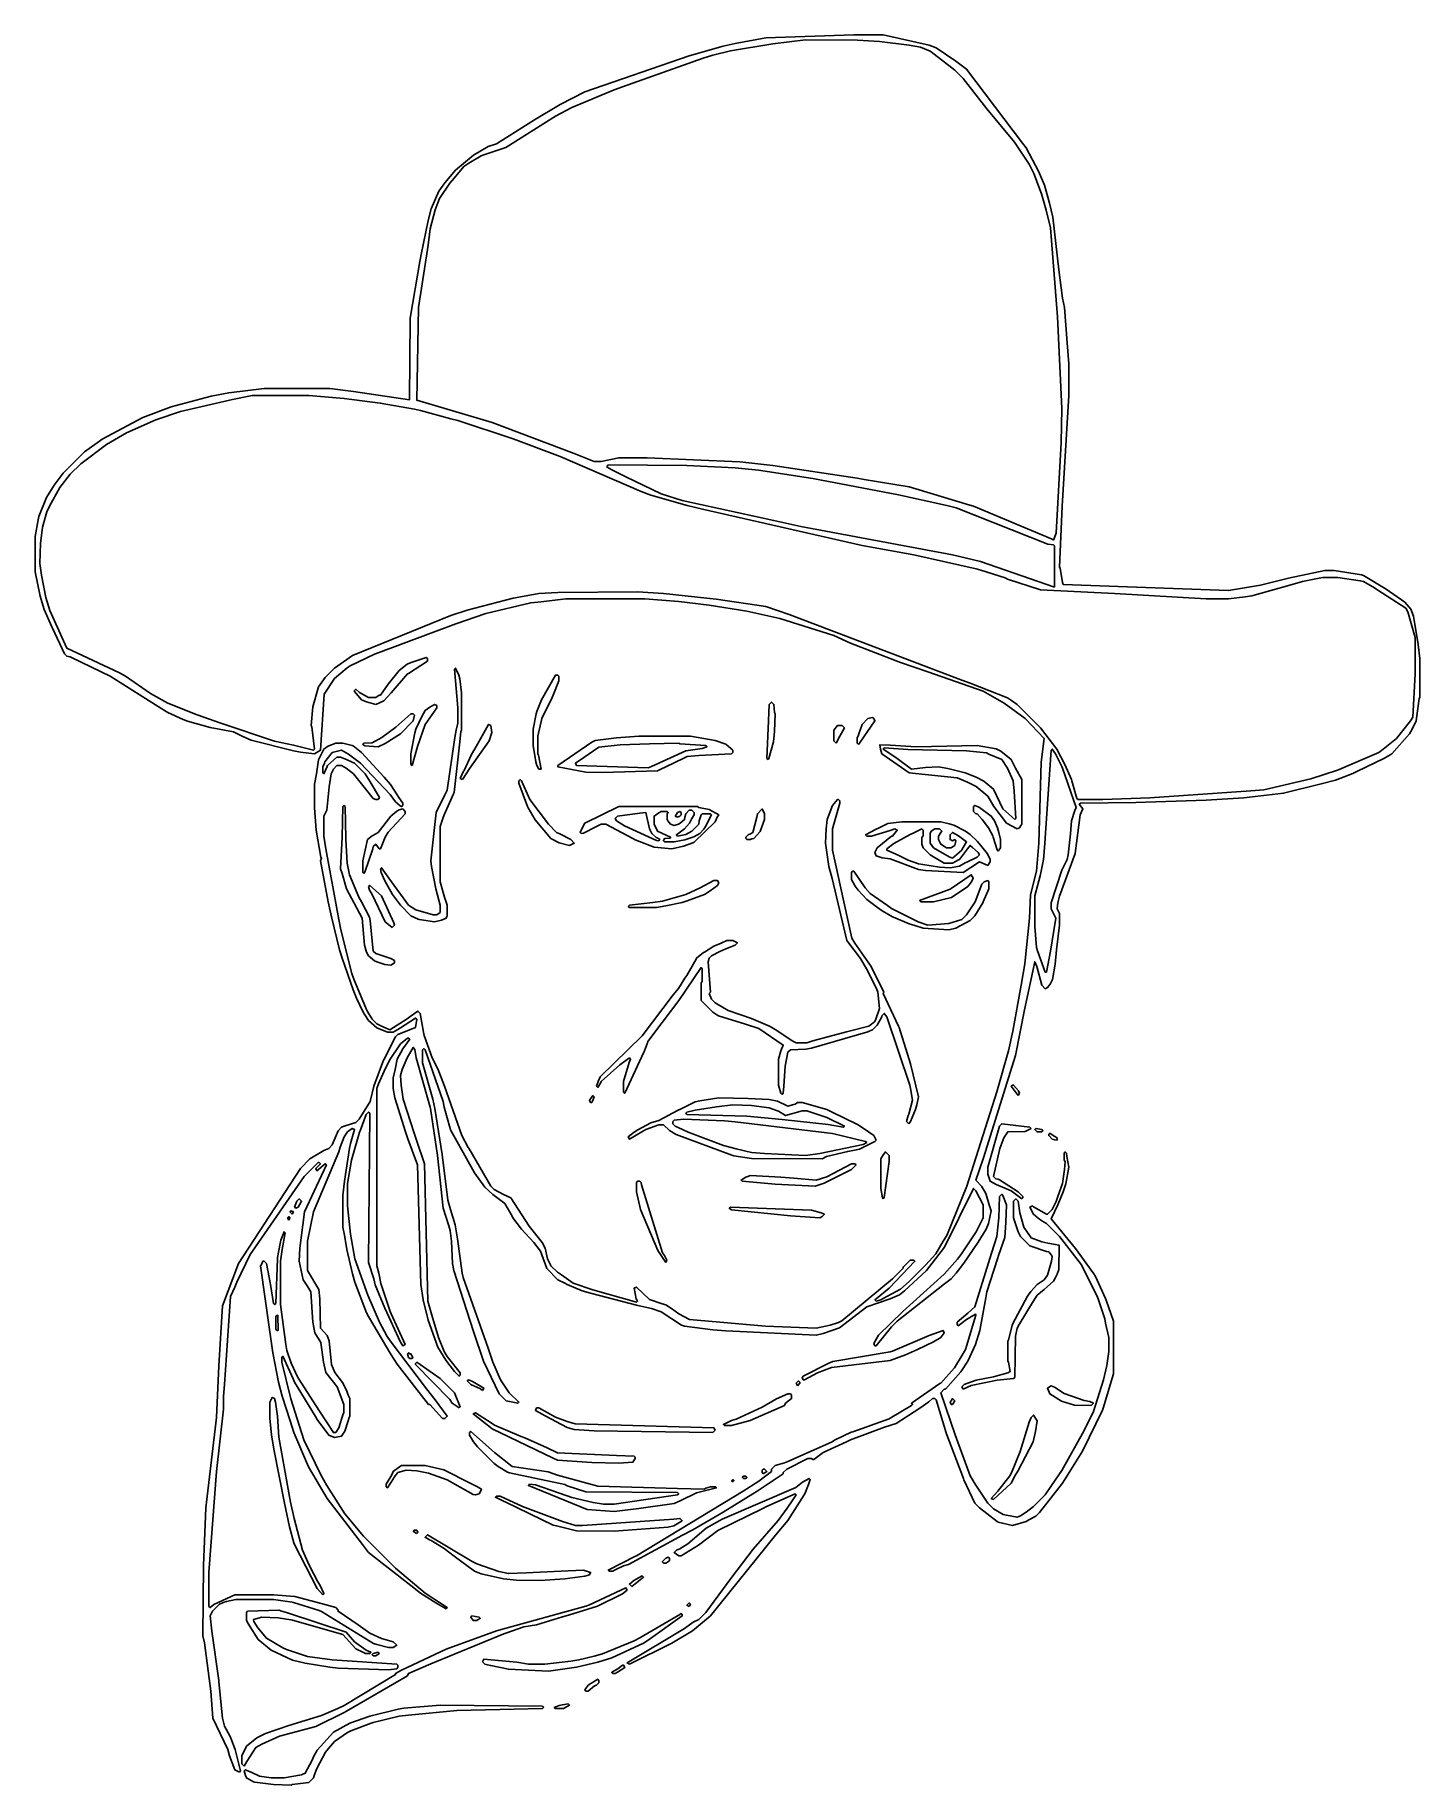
# Model space of a CAD drawing. Extents: x 51 to 1230, y 164 to 1654.
import ezdxf

# ---------------------------------------------------------------- set-up
doc = ezdxf.new("R2010")
doc.units = 0
doc.layers.get('0').update_dxf_attribs({"linetype": 'CONTINUOUS'})

msp = doc.modelspace()

# ---------------------------------------------------------------- linework, layer by layer
at = {"color": 7, "linetype": 'CONTINUOUS'}
for points in [[(225, 175), (226, 176), (221.352941, 194.088235), (217.8, 203.9), (216.769231, 205.846154), (212.3, 214.1), (210.615385, 220.923077), (207.535398, 251.969027), (207.458824, 253.035294), (201.430769, 295.053846), (200, 308), (200.8, 309.1), (202, 312), (208, 318), (212.1, 319.7), (213.9, 320.3), (222, 322), (254, 322), (269.911765, 319.647059), (271.088235, 319.352941), (292.9, 312.7), (294.9, 311.8), (339.088235, 284.352941), (341.911765, 283.647059), (352, 281), (356, 281), (359, 283), (356, 286), (345.9, 288.8), (336.153846, 293.230769), (326.153846, 300.230769), (309, 312), (309, 313), (307, 315), (300.9, 316.8), (300.1, 317.2), (272.088235, 324.352941), (254, 326), (221, 326), (203.18, 317.76), (200, 315), (199, 316), (199, 345), (205.569231, 431.053846), (211.439024, 483.95122), (211.54918, 495.040984), (212.45082, 504.959016), (217.466926, 579.970817), (221.2, 587.9), (222.8, 592.1), (234.24, 615.82), (238.769231, 622.153846), (280, 682), (292, 694), (293, 694), (294, 693), (290, 689), (291, 687), (298, 693), (299, 692), (297.2, 687.9), (296.8, 687.1), (280.405405, 651.932432), (276.554455, 621.044554), (276, 610), (279.3, 594.1), (283.230769, 588.153846), (285.8, 583.9), (287.569231, 557.946154), (289.2, 549.1), (294.294118, 540.823529), (296.594595, 523.932432), (298.517241, 515.206897), (308.2, 503.1), (314, 488), (314, 481), (313.352941, 479.911765), (309.769231, 468.153846), (307, 464), (305, 464), (293.230769, 482.153846), (274.8, 510.9), (269.2, 523.1), (265.405405, 534.067568), (264.594595, 538.932432), (260, 573), (260, 610), (261.445545, 619.955446), (264, 634), (263, 635), (260.352941, 627.911765), (259.647059, 625.088235), (257.560976, 613.04878), (257.466926, 611.970817), (256, 574), (255, 573), (254, 574), (251.384615, 590.076923), (248, 608), (246, 610), (245, 610), (243.7, 607.1), (243, 606), (250.569231, 551.946154), (253.42, 532.06), (258.384615, 507.076923), (261.352941, 495.088235), (268.2, 474.1), (271.352941, 464.088235), (283.8, 434.9), (299.8, 407.9), (329.756098, 368.804878), (335, 362), (370.82, 333.76), (379.195122, 327.243902), (392.1, 319.2), (401, 314), (402, 315), (383.18, 327.24), (357.783186, 348.752212), (330.752941, 375.788235), (314.769231, 394.846154), (299.3, 419.1), (294.230769, 428.153846), (279.8, 457.9), (268.647059, 492.911765), (261, 524), (261, 528), (262, 529), (270.7, 509.9), (271.8, 506.9), (289.769231, 477.846154), (291.24, 475.18), (301, 462), (306, 460), (312, 461), (314.769231, 465.153846), (317.647059, 474.088235), (318.352941, 476.911765), (319, 478), (319, 493), (317.7, 495.9), (316.3, 500.1), (312.76, 506.82), (306.243902, 515.195122), (303.45082, 522.040984), (301.352941, 542.088235), (299.752941, 546.788235), (294, 553), (293.439024, 578.04878), (292.560976, 585.95122), (283, 602), (283, 627), (288.2, 651.9), (309.647059, 703.088235), (310.7, 707.1), (314.24, 715.82), (317, 720), (321, 723), (323, 722), (319.647059, 710.088235), (318.647059, 706.088235), (314.560976, 678.04878), (313, 666), (313, 639), (314.42, 632.06), (316.405405, 620.067568), (321.3, 599.1), (323.352941, 592.088235), (333.2, 566.1), (334.8, 562.9), (354.230769, 530.153846), (359.24, 522.18), (386, 488), (387, 488), (398, 476), (400, 476), (402, 478), (391.756098, 491.804878), (384.243902, 501.195122), (353.24, 542.18), (350.769231, 545.846154), (344.3, 558.1), (334.2, 581.1), (323.352941, 612.088235), (319.594595, 632.932432), (317, 657), (317, 676), (320.352941, 695.911765), (327.3, 719.9), (327.7, 721.1), (333, 735), (335, 737), (336, 736), (335, 609), (339.3, 595.1), (340.7, 589.9), (348.8, 569.9), (362.2, 541.1), (364, 538), (366, 539), (354.2, 565.1), (353.2, 567.1), (345.384615, 591.076923), (343.615385, 599.923077), (342, 606), (342, 757), (343.352941, 760.911765), (348.2, 771.9), (352.8, 781.1), (362, 795), (368, 800), (369, 800), (370, 799), (364.24, 790.82), (359.352941, 781.911765), (357.594595, 773.067568), (356, 766), (356, 757), (357.430769, 749.053846), (366.3, 720.1), (368.3, 714.1), (376.519941, 691.981536), (379.481529, 590.017197), (381.384615, 577.076923), (385.647059, 559.911765), (393.8, 536.9), (400.769231, 525.846154), (408, 516), (412, 512), (413, 513), (413, 515), (401.769231, 528.846154), (399.2, 533.1), (394.352941, 545.088235), (388.7, 563.9), (385.482797, 576.016093), (382.517203, 692.983907), (375.8, 712.9), (373.7, 718.9), (364.384615, 748.076923), (362.569231, 759.946154), (362, 768), (363.647059, 773.088235), (367.8, 783.1), (373, 792), (374.2, 790.1), (375.42, 783.06), (387.352941, 741.088235), (387.615385, 739.923077), (393.58, 699.94), (398.430769, 655.053846), (403.352941, 640.088235), (404.352941, 636.088235), (405.526185, 626.976309), (406.473815, 608.023691), (407.405405, 602.067568), (424.3, 550.1), (432.8, 524.9), (446, 497), (452, 491), (462, 489), (463, 490), (454.76, 497.82), (452.24, 501.18), (447.2, 509.1), (440.7, 523.9), (436.7, 535.9), (415.384615, 596.076923), (414.615385, 599.923077), (410.54918, 628.959016), (408.7, 640.9), (404.7, 653.9), (402.430769, 662.053846), (397.58, 700.94), (391.352941, 740.088235), (389.615385, 747.923077), (381, 779), (381, 790), (382, 791), (383, 790), (398.594595, 745.932432), (399.405405, 741.067568), (404.3, 723.1), (404.8, 721.9), (425.230769, 685.153846), (434, 673), (440.846154, 666.769231), (451, 659), (456.8, 648.9), (457.8, 646.9), (465.249057, 637.228302), (475.750943, 625.771698), (481.307692, 618.538462), (486.8, 603.9), (496, 594), (502.1, 591.2), (504.1, 590.2), (516.9, 584.7), (523.9, 582.7), (564.076923, 572.384615), (575.911765, 569.647059), (583.9, 566.8), (601.206897, 555.517241), (603.911765, 554.647059), (627.955446, 551.554455), (638.959016, 550.54918), (716, 547), (721.932432, 548.405405), (735.846154, 553.230769), (759, 571), (779.1, 577.8), (786.804878, 581.243902), (791.195122, 584.756098), (810, 602), (825.2, 621.9), (850, 672), (852, 670), (858, 658), (858, 647), (852.8, 636.1), (852.2, 634.9), (839.756098, 616.195122), (836.243902, 611.804878), (825, 599), (789.768493, 567.249315), (769, 547), (765, 540), (766, 538), (767, 538), (780, 554), (785, 559), (825.18, 590.76), (831, 595), (835.24, 599.82), (841.756098, 608.195122), (853.8, 626.1), (860.769231, 637.153846), (862.647059, 642.088235), (863.647059, 646.088235), (865, 653), (863.384615, 658.076923), (860.8, 666.9), (860.2, 668.1), (856.754098, 673.795082), (852, 679), (854.7, 687.1), (858.3, 697.9), (885.647059, 785.088235), (893.405405, 823.932432), (902, 865), (903.8, 860.9), (908, 845), (911, 842), (913, 843), (915.230769, 845.846154), (917.3, 849.9), (919.439024, 862.95122), (920.455172, 874.962069), (923, 896), (923, 906), (921.7, 908.9), (921, 910), (921.615385, 915.076923), (923.2, 920.9), (936.594595, 957.067568), (940.8, 990.1), (943, 995), (940, 999), (941, 1000), (988.016093, 1000.517203), (1047.984407, 1002.483368), (1080.044554, 1004.554455), (1113.94, 1008.42), (1145.9, 1016.3), (1158.088235, 1019.647059), (1172.9, 1025.2), (1176.1, 1026.8), (1199.846154, 1038.230769), (1206, 1042), (1221.2, 1058.9), (1223.2, 1062.9), (1226.615385, 1070.076923), (1229.42, 1088.94), (1230, 1090), (1230, 1123), (1228.544828, 1134.962069), (1224.352941, 1159.088235), (1222.2, 1165.1), (1217, 1171), (1201.153846, 1182.230769), (1181.9, 1193.7), (1180.1, 1194.3), (1157, 1198), (1149, 1198), (1118.088235, 1191.647059), (1094.088235, 1185.647059), (1067, 1181), (926.25, 1186.25), (925.8, 1187.9), (923.594595, 1199.932432), (923, 1201), (925.468966, 1252.972414), (931, 1347), (931, 1374), (929.529231, 1391.973846), (927.352941, 1422.088235), (925.615385, 1429.923077), (922.455172, 1454.037931), (917.569231, 1498.946154), (914.7, 1510.9), (910.352941, 1526.088235), (906.2, 1536.1), (905.2, 1538.1), (894.76, 1557.82), (891.76, 1561.82), (844, 1625), (834.804878, 1631.756098), (818.1, 1643.2), (812.088235, 1645.352941), (773, 1654), (748, 1654), (673.017808, 1651.519178), (647.088235, 1646.647059), (636.911765, 1644.352941), (607.9, 1636.3), (519.1, 1605.7), (498.153846, 1594.769231), (476.1, 1581.8), (443.911765, 1561.352941), (436.9, 1559.2), (424.204918, 1551.754098), (409, 1539), (399.76, 1528.18), (394.8, 1521.1), (388.352941, 1505.911765), (385.7, 1496.1), (379.615385, 1467.076923), (378.594595, 1461.067568), (370.492757, 1412.992961), (369.75, 1343.25), (322.04878, 1350.439024), (302, 1353), (246, 1353), (215.923077, 1349.384615), (200.923077, 1346.384615), (166.9, 1337.3), (142.9, 1328.2), (108.153846, 1309.769231), (105.846154, 1308.230769), (93, 1299), (75, 1281), (67.243902, 1270.804878), (60.8, 1260.1), (54.352941, 1243.911765), (53.647059, 1241.088235), (51, 1227), (51, 1197), (55.352941, 1176.088235), (58.7, 1164.9), (65.2, 1150.1), (65.8, 1148.9), (76, 1127), (78, 1125), (80.911765, 1124.647059), (90.9, 1119.8), (115.1, 1108.2), (159.1, 1080.2), (164.153846, 1077.230769), (177.1, 1071.2), (180.9, 1069.7), (200.076923, 1064.384615), (219.923077, 1060.615385), (227.9, 1056.8), (234.9, 1053.7), (271.067568, 1044.405405), (277.053846, 1043.430769), (289, 1042), (294, 1045), (297.2, 1092.9), (306, 1106), (316.846154, 1115.230769), (319.153846, 1116.769231), (340.1, 1126.8), (340.9, 1127.2), (409.1, 1152.7), (434.911765, 1161.352941), (473.044554, 1170.554455), (481.955446, 1171.445545), (503, 1174), (570, 1174), (598.946154, 1171.569231), (624.946154, 1168.569231), (657.076923, 1163.384615), (685.1, 1157.3), (730.9, 1142.8), (745.1, 1136.2), (787.9, 1119.7), (810.9, 1111.7), (858.1, 1095.2), (876.1, 1085.2), (894, 1072), (910, 1055), (907.480059, 1034.981536), (905.511616, 966.0111), (903.554455, 942.044554), (898.475113, 921.977376), (897.524887, 902.022624), (893.594595, 863.067568), (890.594595, 845.067568), (883.352941, 805.911765), (879.647059, 789.088235), (869.647059, 754.088235), (844.3, 673.9), (827.2, 631.9), (824.2, 626.9), (817.751381, 616.223757), (809.248619, 606.776243), (795.216814, 592.752212), (787.783186, 586.247788), (772.9, 578.2), (770.9, 577.2), (767, 576), (766, 577), (767, 578), (778, 587), (800, 610), (799, 611), (796, 611), (790, 605), (790, 604), (781, 595), (737.795082, 559.245902), (735.1, 557.8), (727.932432, 555.405405), (716, 553), (672.962069, 554.544828), (608.067568, 560.405405), (599.1, 565.2), (592.804878, 569.756098), (587.9, 572.7), (584.9, 573.7), (574.228302, 577.249057), (563, 588), (561, 587), (562.8, 577.9), (563.2, 577.1), (564, 576), (563, 575), (525.9, 585.7), (509.1, 591.3), (499.18, 598.24), (495.82, 600.76), (490, 606), (489.769231, 606.846154), (487.384615, 612.076923), (485.3, 621.1), (482.756098, 625.804878), (471.76, 639.82), (456, 664), (449.9, 666.7), (442, 671), (439, 674), (420.2, 706.1), (419.769231, 706.846154), (414.3, 717.1), (399.7, 758.9), (393.8, 773.9), (389.2, 783.1), (382.352941, 802.088235), (381.647059, 804.911765), (379, 821), (377, 823), (371.18, 818.76), (367.82, 816.24), (353, 807), (344.9, 810.8), (342, 812), (338, 816), (334.2, 822.1), (332.8, 824.9), (322.3, 850.1), (320.7, 854.9), (311.384615, 892.076923), (309.615385, 900.923077), (298.569231, 960.946154), (297, 972), (297, 989), (299.352941, 993.911765), (301.455172, 1013.962069), (303.2, 1024.9), (305, 1029), (308, 1032), (312, 1032), (315.846154, 1029.769231), (322, 1025), (332.243902, 1012.195122), (339, 1004), (341, 1003), (343, 1003), (344.2, 1004.9), (336.230769, 1018.153846), (332, 1025), (323, 1034), (320.9, 1034.8), (316.1, 1037.2), (311, 1039), (308, 1039), (300, 1032), (299.8, 1031.1), (297, 1025), (296, 1026), (296, 1031), (297.3, 1033.9), (297.8, 1035.1), (304, 1043), (312, 1045), (317.82, 1041.76), (328, 1034), (353.245902, 1007.204918), (358, 1001), (361.9, 997.8), (363, 997), (364, 998), (364, 1000), (360.769231, 1004.846154), (359.230769, 1007.153846), (353.752941, 1015.788235), (348.247059, 1022.211765), (329, 1043), (321.788235, 1048.752941), (321.1, 1049.2), (313, 1051), (307, 1051), (301.1, 1048.7), (299.9, 1048.2), (297, 1046), (292.384615, 1036.923077), (290.569231, 1025.053846), (289, 1016), (289, 996), (290.472376, 977.024862), (294.384615, 954.076923), (295, 953), (294, 951), (300.615385, 915.923077), (303.384615, 903.076923), (310.3, 875.1), (312.352941, 868.088235), (321.8, 840.9), (324.8, 833.9), (330.230769, 822.153846), (331.769231, 819.846154), (335, 815), (341.9, 808.8), (351, 805), (356, 805), (359.846154, 807.230769), (362.153846, 808.769231), (375, 817), (376, 816), (375, 809), (372.1, 807.7), (360, 803), (358, 801), (348.2, 781.9), (347.8, 781.1), (339.352941, 758.911765), (336.2, 745.9), (327, 731), (324, 728), (314.9, 725.2), (312, 724), (309, 721), (304, 709), (301, 706), (296.9, 704.2), (285, 697), (277, 689), (224.3, 607.9), (210.7, 572.1), (207.526185, 521.023691), (205.519178, 477.017808), (196.560976, 400.04878), (194.517203, 351.016093), (194, 291), (195.405405, 285.067568), (200.538071, 243.967005), (202.445545, 221.044554), (215.2, 194.1), (216.7, 188.9), (221, 177), (225, 175)], [(918, 1224), (920.384615, 1229.923077), (924.473815, 1306.976309), (925, 1336), (921.554455, 1413.955446), (915.569231, 1489.946154), (911.7, 1504.9), (907.7, 1518.9), (901.2, 1536.1), (897.2, 1544.1), (884.752212, 1562.783186), (861.243902, 1591.195122), (841, 1617), (834, 1624), (813.9, 1639.8), (813.1, 1640.2), (804.923077, 1643.615385), (795.067568, 1645.405405), (769.976309, 1648.526185), (751.023691, 1649.473815), (707, 1650), (679.06, 1646.58), (643.076923, 1640.615385), (628.1, 1636.7), (619.9, 1634.3), (551.1, 1609.8), (543.9, 1607.3), (507.9, 1592.2), (494.153846, 1584.769231), (451.911765, 1558.352941), (432.1, 1551.8), (430.9, 1551.2), (420.18, 1544.76), (416, 1542), (407.756098, 1532.195122), (404.243902, 1527.804878), (395.3, 1514.9), (391.7, 1505.1), (387.42, 1488.94), (385.569231, 1475.053846), (377.487515, 1421.988109), (376, 1343), (440.1, 1324.2), (509.9, 1297.7), (527, 1291), (533, 1291), (548, 1294), (572, 1294), (650.955446, 1290.554455), (678.955446, 1287.554455), (750.94, 1276.58), (756.932432, 1275.594595), (795.1, 1269.3), (800.911765, 1267.647059), (846.9, 1253.7), (849.9, 1252.7), (916.9, 1224.7), (918, 1224)], [(960, 1003), (999.98782, 1004.487196), (1085.970817, 1010.466926), (1096.959016, 1011.45082), (1137.1, 1020.7), (1159.9, 1028.2), (1161.1, 1028.7), (1194.846154, 1043.230769), (1197.153846, 1044.769231), (1210, 1055), (1221.8, 1070.1), (1223.769231, 1073.153846), (1226, 1110), (1226, 1141), (1219.769231, 1162.846154), (1218, 1166), (1194.153846, 1181.230769), (1191.153846, 1183.230769), (1181.911765, 1188.647059), (1179.088235, 1189.352941), (1160, 1192), (1147, 1192), (1130.1, 1188.7), (1119.1, 1185.7), (1086.94, 1176.42), (1081.06, 1175.58), (1067, 1174), (1048, 1174), (969.980069, 1178.521664), (907.030973, 1181.464602), (878.9, 1190.8), (876.9, 1191.7), (856.088235, 1198.352941), (852.088235, 1199.352941), (799.076923, 1211.384615), (755.067568, 1219.405405), (619.076923, 1250.384615), (606.088235, 1253.352941), (575.1, 1262.3), (567.1, 1265.3), (498.1, 1295.2), (458.1, 1310.3), (410.911765, 1325.647059), (405.1, 1327.3), (379.076923, 1334.384615), (374.076923, 1335.384615), (344.946154, 1340.569231), (314.04878, 1344.439024), (284, 1347), (236, 1347), (219.076923, 1343.615385), (174.9, 1333.3), (153.9, 1326.3), (128.9, 1315.2), (111.846154, 1305.230769), (90, 1289), (81, 1280), (72.230769, 1268.846154), (63.3, 1252.9), (61.2, 1247.9), (57.352941, 1234.911765), (55.54918, 1221.040984), (55, 1204), (56.445545, 1194.044554), (60.3, 1175.1), (63.7, 1163.9), (75.2, 1138.1), (78, 1132), (122.9, 1110.8), (128.1, 1108.2), (149.18, 1093.24), (164.1, 1085.2), (189.1, 1075.3), (209.1, 1068.2), (254.9, 1052.7), (271.088235, 1049.352941), (288, 1045), (289, 1046), (286.569231, 1064.946154), (286, 1066), (287.615385, 1082.076923), (292.3, 1098.9), (298, 1107), (306, 1115), (321.153846, 1125.769231), (405.1, 1159.7), (418.9, 1164.3), (458.067568, 1174.594595), (462.932432, 1175.405405), (480.027586, 1178.531034), (495.972414, 1179.468966), (564, 1180), (585.978351, 1178.523711), (622.946154, 1174.569231), (630.946154, 1173.569231), (673.088235, 1167.352941), (692.9, 1160.7), (839.9, 1104.8), (847.1, 1102.2), (878.82, 1089.76), (882.18, 1087.24), (887, 1084), (907, 1064), (920.769231, 1045.846154), (927.8, 1032.9), (933.3, 1020.1), (933.647059, 1018.911765), (938, 1004), (939, 1003), (960, 1003)], [(919, 1184), (919, 1219), (918, 1220), (913.067568, 1220.405405), (835.088235, 1251.352941), (827.088235, 1253.352941), (786.076923, 1262.384615), (713.067568, 1276.405405), (666.955446, 1283.554455), (647.040984, 1285.45082), (605.992757, 1287.507459), (539, 1288), (538, 1287), (538, 1286), (541.9, 1283.8), (553.9, 1277.8), (584.1, 1263.3), (601.9, 1257.7), (679.923077, 1240.615385), (702.923077, 1235.615385), (832.088235, 1211.352941), (855.911765, 1205.647059), (904.9, 1188.7), (919, 1184)], [(341, 1084), (348, 1087), (354.247788, 1093.783186), (368, 1110), (368.846154, 1110.230769), (385, 1121), (385, 1123), (384, 1124), (371.1, 1119.8), (367.9, 1118.2), (361, 1113), (351.76, 1101.18), (345, 1092), (344.1, 1091.8), (341, 1090), (335, 1090), (327.18, 1094.24), (324, 1097), (323, 1096), (323, 1095), (329, 1088), (333.1, 1086.3), (341, 1084)], [(391, 899), (396.932432, 900.405405), (401, 902), (401.2, 902.9), (402, 904), (402, 913), (399.7, 919.9), (396, 933), (396, 980), (398.3, 986.9), (399.3, 989.9), (407.2, 1007.9), (407.8, 1009.1), (412.554455, 1052.044554), (413.445545, 1060.955446), (414, 1062), (414, 1094), (412.544828, 1105.962069), (411.7, 1108.9), (409, 1115), (408, 1114), (411, 1081), (411, 1068), (409.594595, 1062.067568), (408.405405, 1055.932432), (401.8, 1011.1), (399.8, 1007.1), (392.384615, 991.923077), (388, 951), (388.58, 945.94), (392.352941, 927.088235), (396, 913), (396, 907), (393, 905), (390, 905), (375.1, 909.2), (369, 913), (352.230769, 936.153846), (351.769231, 936.846154), (346, 945), (345, 944), (345.8, 940.9), (348.8, 933.9), (355.24, 922.18), (357.76, 918.82), (362, 913), (371, 904), (377.1, 901.2), (377.9, 900.8), (391, 899)], [(482, 1029), (479.647059, 1040.911765), (479, 1042), (479, 1057), (482.352941, 1071.911765), (491.2, 1089.9), (492.2, 1091.9), (497, 1104), (497, 1108), (496, 1109), (494, 1109), (482.2, 1087.9), (478.3, 1077.9), (477.7, 1076.1), (475, 1063), (475, 1049), (477.384615, 1035.076923), (478.3, 1032.1), (480, 1029), (482, 1029)], [(343, 1048), (349.1, 1050.8), (362, 1059), (373, 1070), (374, 1075), (373, 1076), (371, 1076), (358.18, 1064.76), (346.153846, 1055.769231), (337.946154, 1051.430769), (331, 1051), (330, 1050), (331.9, 1048.8), (343, 1048)], [(372, 1032), (376.7, 1048.1), (383.2, 1066.9), (393, 1081), (393, 1083), (391, 1084), (387.1, 1081.8), (383, 1079), (380.230769, 1073.846154), (375.3, 1062.9), (374.2, 1059.9), (371, 1042), (371, 1033), (372, 1032)], [(675, 1037), (675.8, 1038.1), (679.554455, 1052.044554), (680.445545, 1060.955446), (681, 1076), (680.430769, 1077.053846), (680, 1084), (678, 1086), (676, 1084), (675.478336, 1069.980069), (674, 1038), (675, 1037)], [(752, 1050), (752.8, 1051.1), (766, 1070), (765, 1072), (764, 1073), (760, 1072), (755, 1067), (752.3, 1058.9), (751.7, 1057.1), (751, 1056), (751, 1051), (752, 1050)], [(415, 1020), (421.24, 1029.82), (437.7, 1053.1), (440, 1060), (439.3, 1064.1), (439, 1066), (437, 1067), (428.8, 1052.1), (422.230769, 1040.846154), (416.2, 1027.9), (415.8, 1027.1), (413, 1021), (415, 1020)], [(733, 1051), (736.2, 1056.9), (740, 1064), (738, 1066), (734, 1066), (731, 1062), (731, 1053), (733, 1051)], [(534, 1026), (580.989593, 1027.48914), (590.9, 1032.2), (592.9, 1033.2), (606.044554, 1039.554455), (616.024862, 1040.527624), (644, 1042), (645, 1043), (645, 1045), (639.1, 1050.2), (630.1, 1053.3), (609, 1057), (565, 1057), (546.024862, 1055.527624), (527.9, 1053.2), (525.1, 1051.8), (496, 1032), (496, 1031), (520.030973, 1026.464602), (534, 1026)], [(573, 1030), (575.9, 1031.3), (605.067568, 1044.594595), (618.95122, 1046.439024), (623, 1048), (622, 1049), (600.037931, 1050.455172), (599, 1051), (573.981536, 1050.480059), (549.018464, 1049.519941), (531.067568, 1047.594595), (518.18, 1038.76), (511, 1034), (512, 1032), (573, 1030)], [(887, 978), (889, 979), (890.2, 980.9), (891, 982), (891, 1020), (885.769231, 1029.846154), (882, 1037), (873.153846, 1044.230769), (869.1, 1046.3), (853, 1049), (801, 1048), (779.021649, 1049.476289), (770.25, 1049.75), (770.7, 1045.9), (772, 1042), (795.144, 1025.792), (835.911765, 1021.647059), (844.9, 1017.8), (852.1, 1014.2), (862, 1006), (867.24, 997.18), (878, 983), (887, 978)], [(885, 986), (886, 987), (884.445545, 1010.044554), (883.554455, 1018.955446), (878.769231, 1029.846154), (874, 1037), (862.9, 1041.8), (860.9, 1042.7), (843.990204, 1044.510196), (793.967005, 1045.538071), (774, 1047), (773, 1046), (783.846154, 1038.769231), (797, 1029), (808.955446, 1030.445545), (820, 1031), (827.946154, 1029.569231), (842.9, 1025.7), (852.1, 1022.2), (858.804878, 1018.756098), (867, 1012), (875, 995), (885, 986)], [(912, 856), (915.594595, 874.067568), (920, 902), (916, 910), (916, 915), (925.2, 942.9), (929.615385, 952.076923), (930.384615, 955.923077), (932.455172, 973.962069), (933.45082, 984.959016), (936.230769, 993.846154), (937.4, 996.2), (925.7, 1029.9), (925.2, 1031.1), (919.8, 1041.9), (917, 1046), (916, 1045), (910.45082, 961.959016), (909.54918, 952.040984), (907.647059, 942.088235), (906.647059, 938.088235), (902, 921), (902, 895), (903.470769, 877.026154), (904.3, 874.1), (911, 856), (912, 856)], [(506, 964), (510, 966), (507, 969), (497.846154, 973.769231), (495, 975), (488, 982), (472.230769, 1003.153846), (465, 1019), (464, 1020), (463, 1019), (463, 1017), (470.2, 997.1), (470.8, 995.9), (476.76, 985.82), (490, 970), (497.1, 966.2), (506, 964)], [(795, 727), (796.2, 728.9), (800.647059, 739.088235), (801.647059, 743.088235), (803, 750), (796.352941, 778.088235), (786.7, 808.9), (786.2, 810.1), (773, 838), (773.5, 839), (762.769231, 860.846154), (748.769231, 880.846154), (746.352941, 885.088235), (739.615385, 915.923077), (730, 960), (730, 978), (736, 1000), (736, 1002), (735, 1003), (734, 1003), (729.8, 998.1), (725.439024, 985.95122), (724.560976, 978.04878), (724, 966), (726.7, 945.9), (729.7, 935.9), (742.2, 883.1), (742.8, 881.9), (753.754098, 867.795082), (758.8, 858.9), (767.2, 842.1), (768.5, 839), (770, 825), (766.8, 816.1), (766, 814), (763.153846, 811.769231), (760.846154, 810.230769), (741.911765, 805.352941), (713.1, 797.7), (708, 796), (699, 796), (696.1, 797.3), (681.1, 807.2), (676.846154, 809.769231), (660.9, 816.7), (641.1, 823.3), (630, 830), (627, 833), (625, 838), (626, 839), (624, 865), (625, 868), (627, 870), (634.1, 873.7), (639.1, 875.8), (647, 879), (649, 881), (645, 883), (640, 883), (635.1, 880.7), (628.9, 878.2), (620.82, 873.24), (620.153846, 872.769231), (614, 868), (613.8, 867.1), (605.769231, 853.153846), (604.230769, 850.846154), (598.754098, 842.204918), (594.245902, 836.795082), (568, 802), (532, 767), (530.3, 762.9), (529, 759), (530, 758), (532.8, 762.1), (533, 763), (548.82, 777.24), (557, 783), (558, 782), (556.7, 779.1), (552, 763), (552, 754), (553, 753), (569.2, 787.9), (569.8, 789.1), (572.5, 796), (572.8, 797.1), (584.756098, 813.195122), (599.2, 831.9), (618, 860), (619, 859), (619, 848), (618, 847), (618, 832), (628, 822), (632.18, 819.24), (632.9, 818.8), (655.9, 811.7), (667.1, 808.2), (688, 794), (685.8, 789.1), (684, 782), (684, 760), (686, 753), (687, 752), (688, 753), (688.529231, 759.026154), (689.470769, 775.973846), (692, 788), (694, 790), (707.067568, 790.594595), (711.932432, 791.405405), (759.9, 805.2), (761.1, 805.8), (764, 807), (768, 811), (771.769231, 818.153846), (772, 819), (774, 821), (776.2, 818.1), (795.647059, 759.911765), (796.352941, 757.088235), (798, 747), (794.8, 735.1), (794.3, 733.9), (793, 729), (795, 727)], [(354, 862), (357, 864), (357, 866), (353.9, 867.7), (341, 872), (339, 874), (336.352941, 900.088235), (335.647059, 902.911765), (328.8, 915.9), (326.8, 919.9), (318.7, 938.9), (316.594595, 948.932432), (315.538071, 968.967005), (315.481529, 970.017197), (315, 997), (314, 998), (313, 997), (312.473815, 970.976309), (311, 944), (312.352941, 940.088235), (316.3, 927.1), (329.533074, 901.970817), (331.430769, 879.053846), (333.230769, 873.153846), (335, 870), (339.9, 865.8), (341.9, 864.8), (348.923077, 862.615385), (354, 862)], [(331, 940), (331.8, 941.1), (338.7, 961.1), (339, 963), (341, 965), (344, 961), (345, 961), (349.2, 970.9), (351.769231, 975.153846), (366, 991), (366, 993), (364, 995), (360.9, 994.2), (358.9, 993.2), (354, 989), (343, 975), (339.1, 972.8), (337.9, 972.2), (334, 969), (330, 951), (330, 941), (331, 940)], [(593, 961), (602.911765, 963.352941), (610.9, 966.2), (612.1, 966.8), (630, 984), (631.8, 988.1), (633, 990), (624.911765, 994.647059), (616.067568, 996.405405), (615, 997), (548, 997), (519, 983), (515.8, 977.1), (515, 975), (516, 974), (517.9, 974.3), (528.9, 980.2), (533, 982), (537, 982), (559.9, 969.8), (561.9, 968.8), (578.06, 962.42), (593, 961)], [(582, 968), (583, 969), (581.1, 970.2), (579.9, 970.8), (576, 974), (574.2, 978.1), (571, 992), (565.95122, 991.439024), (547, 989), (545, 987), (546, 985), (552.9, 980.8), (580.1, 968.3), (582, 968)], [(595, 967), (604.088235, 968.647059), (611.846154, 971.230769), (617, 974), (620.230769, 977.846154), (621.769231, 980.153846), (627, 990), (626, 991), (619, 991), (618, 990), (616.352941, 984.911765), (616, 982), (610, 976), (604.911765, 973.352941), (598, 972), (597, 973), (604, 978), (608.2, 982.9), (610.2, 986.9), (612, 990), (612, 992), (610, 994), (608, 994), (605, 991), (604.3, 987.9), (604, 986), (600.1, 982.8), (598.9, 982.2), (595, 981), (592, 982), (589.8, 984.9), (589, 986), (589, 991), (590, 992), (589, 993), (584, 993), (582.1, 991.8), (578, 989), (578, 982), (581, 976), (592, 971), (591.75, 970.25), (587, 970), (586, 968), (587, 967), (595, 967)], [(598, 988), (600, 989), (601, 990), (601, 992), (600, 993), (598, 992), (596.8, 990.1), (596, 989), (598, 988)], [(660, 969), (661.1, 969.7), (663, 970), (668.2, 975.9), (672, 986), (672, 991), (670, 995), (666, 991), (665.352941, 987.911765), (662, 975), (660.1, 973.8), (658, 973), (656, 971), (656, 970), (657, 969), (660, 969)], [(841, 941), (855, 950), (862, 947), (864, 950), (864, 952), (861.76, 956.82), (853.247059, 967.211765), (847.18, 973.24), (843.153846, 976.230769), (833.1, 981.2), (829.088235, 982.352941), (822, 984), (789, 984), (777.037931, 982.544828), (769.1, 978.8), (767.1, 977.8), (758, 973), (759, 972), (763, 972), (779.088235, 976.647059), (783, 978), (785, 977), (781, 972), (780.204918, 971.754098), (768, 962), (766, 958), (767, 955), (772.053846, 953.430769), (778.946154, 952.569231), (803.06, 943.42), (808.94, 942.58), (841, 941)], [(871, 959), (873, 962), (873, 969), (871.594595, 974.932432), (870.3, 979.1), (867.76, 984.82), (865, 989), (855.1, 996.2), (853.9, 996.8), (851, 998), (850, 997), (850, 993), (852, 991), (853, 991), (857.24, 986.18), (862.76, 978.82), (866.3, 972.1), (866.647059, 970.911765), (870.2, 960.1), (871, 959)], [(830, 945), (837.946154, 946.430769), (842.9, 949.2), (844.1, 949.8), (853, 954), (855, 956), (854, 958), (849.153846, 962.230769), (847, 964), (844.76, 961.18), (838, 952), (837.1, 951.8), (832, 949), (825, 949), (813, 956), (807, 962), (806, 965), (806, 971), (807, 972), (807, 977), (806, 978), (799.1, 974.8), (795.9, 973.2), (782.18, 965.76), (776, 961), (776, 960), (785.9, 955.8), (794.2, 951.4), (803.076923, 948.384615), (806.923077, 947.615385), (821.044554, 945.445545), (830, 945)], [(832, 953), (840, 960), (840.2, 960.9), (844, 967), (837.1, 972.2), (832, 975), (830, 973), (830, 969), (832, 968), (834, 969), (835, 968), (834, 964), (832.1, 962.8), (831, 962), (827, 962), (822, 965), (820.8, 967.9), (820, 969), (820, 972), (822.2, 974.9), (823, 976), (821, 978), (817, 978), (814, 976), (813, 974), (813, 966), (816, 962), (829.1, 954.2), (832, 953)], [(829, 892), (834.932432, 893.405405), (847, 900), (851, 904), (857.8, 915.1), (858.2, 915.9), (863, 927), (863, 933), (862, 934), (859, 933), (857, 931), (851.2, 915.9), (844, 905), (840, 901), (828.962069, 897.455172), (811, 896), (802.9, 898.8), (780.18, 910.24), (776.82, 912.76), (762, 923), (757.76, 927.82), (748, 942), (747, 942), (746, 941), (746, 935), (749.24, 929.18), (751.76, 925.82), (759, 918), (768.153846, 911.230769), (772.18, 908.24), (781.1, 903.2), (781.9, 902.8), (795.1, 897.3), (799.9, 895.7), (807.044554, 893.445545), (829, 892)], [(816, 916), (831.1, 919.7), (845, 929), (848.2, 932.9), (849.5, 936), (848, 939), (830.9, 927.2), (830.1, 926.8), (804, 917), (805, 916), (816, 916)], [(355, 894), (357, 896), (356.352941, 898.088235), (346, 921), (336, 930), (335, 929), (335.8, 925.9), (337.769231, 922.846154), (349, 899), (355, 894)], [(580, 911), (588.06, 912.58), (601.9, 915.3), (606.1, 916.7), (620.846154, 922.230769), (625.846154, 925.230769), (632, 930), (633, 932), (632, 934), (629, 934), (617.1, 927.8), (604.9, 922.3), (585.088235, 916.647059), (576.955446, 915.445545), (557, 913), (556, 912), (557, 911), (580, 911)], [(888, 751), (889, 753), (888.230769, 755.153846), (884, 760), (883, 760), (882, 759), (888, 751)], [(525, 745), (525.7, 746.1), (527, 750), (526, 751), (523.8, 748.1), (523, 747), (524, 745), (525, 745)], [(721, 697), (724.9, 699.2), (742.932432, 703.405405), (752.911765, 705.352941), (766, 712), (767, 713), (765, 717), (756.1, 723.2), (751.153846, 726.230769), (729.1, 737.2), (725.1, 739.2), (704, 745), (700, 745), (698.1, 743.8), (696.9, 743.3), (692, 742), (683.1, 746.2), (675.975138, 747.527624), (658.024862, 748.472376), (633, 749), (617.088235, 746.647059), (613.088235, 745.647059), (601.1, 739.8), (597.9, 738.2), (582.1, 729.7), (575.1, 727.7), (564.153846, 721.769231), (561.153846, 719.769231), (556, 716), (557, 714), (562.846154, 717.230769), (570.9, 722.2), (582, 726), (586, 726), (591.204918, 721.245902), (596.153846, 718.230769), (596.9, 717.8), (644.1, 700.3), (645.9, 699.7), (661.00806, 697.491671), (721, 697)], [(707, 700), (719.088235, 701.647059), (755.9, 709.2), (759, 711), (758, 712), (729.932432, 718.594595), (725.067568, 719.405405), (646.955446, 728.554455), (638.044554, 729.445545), (603, 731), (595, 730), (594, 729), (594, 727), (596, 725), (602.1, 722.2), (606.9, 719.8), (637.088235, 708.352941), (647.911765, 705.647059), (661.037931, 702.455172), (671.962069, 701.544828), (707, 700)], [(739, 724), (740, 725), (725.1, 732.2), (708, 738), (704, 738), (696.088235, 735.647059), (694.911765, 735.352941), (690, 734), (683.9, 737.7), (682.1, 738.3), (675.932432, 740.594595), (661.044554, 742.445545), (645, 743), (631.032995, 741.538071), (613.076923, 738.615385), (611.911765, 738.352941), (606, 737), (605, 736), (606, 735), (657.044554, 733.445545), (686.955446, 730.554455), (726.076923, 726.384615), (739, 724)], [(891, 663), (892, 664), (892, 665), (888, 669), (872.1, 679.2), (870.9, 679.7), (869, 680), (867, 682), (872.352941, 705.911765), (875.8, 715.1), (879, 720), (893.970817, 720.466926), (899, 723), (898, 724), (874, 727), (872, 725), (862, 690), (862, 684), (864, 678), (869.1, 675.3), (881.846154, 669.769231), (891, 663)], [(908, 720), (909, 721), (908, 722), (903, 723), (902, 722), (904, 720), (908, 720)], [(921, 713), (921, 715), (919.153846, 716.230769), (916.1, 718.2), (915, 719), (914, 718), (914, 717), (917, 714), (919.1, 713.2), (921, 713)], [(543, 346), (544.9, 347.2), (552.088235, 350.647059), (556.1, 351.8), (602.1, 376.8), (610.9, 381.2), (636.846154, 396.230769), (665.846154, 414.230769), (688, 429), (688, 430), (691, 433), (709, 442), (712, 442), (713, 441), (714, 441), (721.9, 447.2), (741.9, 456.3), (745.1, 457.8), (774.1, 468.7), (784.1, 471.8), (804.153846, 484.769231), (811.82, 490.24), (815, 493), (817, 493), (818, 492), (826.7, 463.9), (827.3, 462.1), (841.3, 425.1), (841.8, 423.9), (851, 404), (855, 400), (870.153846, 388.230769), (870.9, 387.8), (883, 385), (894.846154, 388.230769), (897.153846, 389.769231), (903, 393), (906, 396), (925.8, 421.1), (942.769231, 448.153846), (959.7, 483.1), (960.3, 484.9), (969, 514), (969, 559), (962.8, 576.9), (962.3, 578.1), (953.769231, 596.846154), (952.230769, 599.153846), (936.752941, 620.788235), (916, 646), (921.8, 658.1), (926.2, 668.9), (928.384615, 675.923077), (931, 690), (929.352941, 699.088235), (929, 702), (928, 703), (927, 702), (927, 696), (928, 695), (927.430769, 687.946154), (925.615385, 676.076923), (921.7, 665.1), (920.2, 660.9), (917, 654), (913, 650), (912, 650), (901.1, 656.2), (900, 657), (898, 656), (901, 650), (904.82, 646.76), (908.18, 644.24), (912, 642), (923, 631), (941.76, 606.82), (942.8, 604.9), (955.2, 580.1), (956.3, 577.1), (961.615385, 560.923077), (962.384615, 557.076923), (965, 545), (965, 533), (963.544828, 521.037931), (960.647059, 509.088235), (952.2, 481.9), (944.2, 465.9), (925.2, 431.9), (916.2, 418.9), (911, 411), (901, 401), (894.795082, 396.245902), (889.9, 393.3), (887, 392), (877.911765, 393.647059), (875.088235, 394.352941), (867, 399), (862, 404), (851.2, 420.1), (847.2, 427.1), (835.3, 459.1), (834.3, 462.1), (822, 498), (825, 501), (826, 501), (839.230769, 515.846154), (845.2, 524.9), (851.7, 539.1), (855.3, 550.9), (860.384615, 578.923077), (861.384615, 583.923077), (870.3, 611.9), (871.3, 614.9), (876.538071, 630.032995), (877.461929, 642.967005), (878, 658), (875, 666), (874, 667), (872, 665), (871.527624, 647.024862), (869.647059, 631.088235), (865.3, 616.9), (851, 571), (845.211765, 565.752941), (836, 558), (836, 556), (837, 555), (843.9, 560.2), (851.75, 564.75), (852, 564), (843.2, 534.9), (840.230769, 529.846154), (833.752941, 519.211765), (822, 506), (821.18, 505.76), (797, 489), (798, 488), (797, 487), (778.9, 476.2), (778.1, 475.8), (747.1, 464.7), (745.9, 464.3), (732.153846, 457.769231), (729.1, 455.8), (691.9, 439.3), (688.9, 438.3), (681, 436), (678, 433), (678, 431), (667.1, 422.8), (653.846154, 414.230769), (562.9, 359.2), (562.1, 358.8), (539, 347), (540, 346), (543, 346)], [(773, 663), (773.8, 664.1), (778, 695), (778, 700), (775, 703), (772.8, 700.1), (771, 697), (771, 672), (772.430769, 664.053846), (773, 663)], [(715, 674), (722.911765, 676.352941), (746, 688), (750, 692), (749, 693), (746, 693), (725.1, 681.8), (716, 679), (696.962069, 680.544828), (686.037931, 681.455172), (660, 683), (656.206897, 681.482759), (652, 679), (653, 678), (681.019931, 675.478336), (715, 674)], [(588, 609), (588.846154, 610.769231), (586.769231, 614.846154), (585.230769, 617.153846), (567.3, 675.1), (567, 677), (566, 678), (564, 678), (563, 677), (563, 669), (566.352941, 654.088235), (581.2, 619.1), (588, 609)], [(273, 655), (275, 656), (276.230769, 657.846154), (278, 661), (276, 663), (274, 661), (272, 656), (273, 655)], [(719, 647), (721, 648), (723, 650), (720.1, 651.3), (711.976309, 653.526185), (643, 656), (642, 655), (643.9, 653.8), (694.030973, 648.464602), (719, 647)], [(841, 501), (847.9, 504.2), (870.04878, 508.560976), (884, 510), (885, 511), (885.594595, 546.067568), (887.2, 552.9), (888.8, 556.1), (900.230769, 574.846154), (904, 581), (906.82, 583.24), (910.18, 585.76), (918, 593), (919.769231, 596.153846), (921.2, 598.9), (922.524887, 603.022624), (922.75, 623.75), (913.06, 625.42), (908.076923, 626.384615), (899, 630), (892.8, 638.9), (889.405405, 651.067568), (888.384615, 657.076923), (888, 661), (886, 663), (884, 661), (884, 647), (887.8, 634.9), (890, 631), (898, 623), (912.1, 618.3), (914, 618), (916.2, 615.1), (917, 614), (916.352941, 609.911765), (912.8, 598.1), (910, 594), (904, 590), (898.76, 584.18), (895.8, 580.1), (883.3, 556.9), (882.7, 555.1), (879.594595, 543.067568), (879, 542), (879, 525), (879.594595, 523.932432), (881, 516), (879.1, 514.8), (866.932432, 511.405405), (852.088235, 508.647059), (844.1, 505.8), (842, 505), (840, 503), (841, 501)], [(267, 645), (268, 647), (267, 648), (266, 647), (267, 645)], [(270, 650), (271, 652), (269, 653), (268, 652), (270, 650)], [(258, 551), (257.75, 563.75), (257, 564), (256, 563), (256, 552), (257, 551), (258, 551)], [(706, 509), (717.1, 514.8), (729.067568, 519.594595), (778.94, 525.42), (791.9, 530.3), (802.1, 534.8), (815.846154, 541.230769), (822, 545), (824.2, 547.9), (825, 549), (824, 551), (812.1, 546.7), (780.9, 533.3), (779.1, 532.7), (730.076923, 524.615385), (726.9, 523.2), (705, 512), (704, 511), (705, 509), (706, 509)], [(372, 527), (372.5, 528), (371, 531), (370.1, 531.2), (369, 532), (368, 531), (369, 528), (370, 527), (372, 527)], [(412, 485), (413, 486), (408, 498), (396, 510), (376, 524), (375, 523), (375, 522), (404.2, 492.1), (406, 489), (412, 485)], [(432, 500), (433, 502), (424.1, 507.2), (422.9, 507.8), (420, 509), (419, 508), (422, 505), (430.1, 501.2), (432, 500)], [(700, 504), (702, 506), (702, 507), (701, 508), (699, 506), (700, 504)], [(296, 326), (297, 327), (293.769231, 333.846154), (291.8, 336.9), (284.3, 351.1), (278.8, 363.9), (271.647059, 390.911765), (268.615385, 404.923077), (258.470769, 460.026154), (257.45082, 478.040984), (255.8, 489.9), (255, 493), (253, 494), (251, 490), (251, 476), (252.461929, 462.032995), (254.405405, 450.067568), (263.352941, 404.088235), (267.615385, 383.923077), (271.3, 370.1), (271.8, 368.9), (291.245902, 331.204918), (296, 326)], [(644, 470), (659.911765, 474.352941), (689, 487), (690, 489), (695, 493), (695, 496), (694, 497), (692, 497), (682.1, 492.8), (670.1, 485.8), (647.911765, 475.352941), (643.9, 474.3), (637, 471), (638, 470), (644, 470)], [(832, 488), (834, 491), (832, 493), (830.8, 491.1), (830, 490), (831, 488), (832, 488)], [(950, 487), (952, 489), (948.932432, 490.594595), (944.067568, 491.405405), (927.1, 497.2), (918.846154, 502.769231), (916, 504), (913, 502), (913.8, 499.9), (915, 497), (924.9, 490.7), (936.030973, 487.464602), (950, 487)], [(548, 438), (560, 439), (562, 442), (562, 443), (561, 444), (546.029183, 444.466926), (495.9, 446.8), (487.1, 451.2), (467.9, 459.7), (464.9, 460.7), (442.153846, 470.230769), (439.18, 472.24), (426, 481), (424, 480), (435.804878, 470.756098), (440.195122, 467.243902), (492.1, 442.2), (495.9, 440.7), (524.975138, 438.527624), (548, 438)], [(628, 464), (630, 466), (629, 468), (510.911765, 471.647059), (504.088235, 473.352941), (494.1, 477.2), (480, 485), (478, 485), (477, 483), (482.846154, 479.769231), (485.153846, 478.230769), (504.1, 468.3), (509.911765, 466.647059), (527.0111, 465.488384), (628, 464)], [(867, 407), (882, 421), (885.8, 428.1), (887.769231, 431.153846), (900.7, 456.1), (902.594595, 465.067568), (904, 474), (901, 479), (899, 477), (897.3, 472.9), (889.647059, 448.088235), (882.2, 429.9), (880.769231, 427.153846), (870.752941, 414.211765), (865, 408), (867, 407)], [(544, 397), (564.946154, 399.430769), (595.1, 403.8), (600.9, 406.2), (614.088235, 412.647059), (631, 417), (630, 418), (626, 418), (622.088235, 416.647059), (621, 416), (597.9889, 416.511616), (530.019169, 418.479233), (495.9, 427.7), (487.923077, 430.615385), (457.1, 435.2), (442.18, 447.24), (422, 465), (421, 464), (421, 462), (424.243902, 456.195122), (427.756098, 451.804878), (441.82, 437.76), (445.18, 435.24), (453.1, 430.3), (454.9, 429.7), (501.9, 419.8), (503.9, 418.8), (520.006248, 413.493592), (598, 413), (599, 412), (598, 411), (544, 403), (535, 403), (526.04878, 404.439024), (507.9, 408.7), (504.1, 410.2), (476.932432, 419.594595), (472, 420), (471, 419), (521.04878, 398.439024), (544, 397)], [(426, 411), (429, 412), (430.2, 413.9), (431, 416), (427.1, 418.2), (421.9, 420.8), (399.1, 432.3), (383, 436), (363, 436), (361.153846, 434.769231), (356, 431), (354.769231, 428.153846), (350, 420), (350, 418), (351, 417), (356.2, 424.9), (356.8, 426.1), (360, 430), (367, 432), (376.067568, 431.405405), (385.923077, 429.615385), (401.9, 423.8), (424.1, 411.3), (426, 411)], [(671, 429), (674, 431), (672, 433), (671, 433), (670, 432), (670, 430), (671, 429)], [(557, 267), (593.1, 284.8), (610.795082, 295.245902), (626, 308), (681.247788, 376.783186), (691.756098, 389.195122), (705.769231, 411.153846), (706.2, 411.9), (709.352941, 419.911765), (711, 424), (710, 425), (704.204918, 421.754098), (698.795082, 417.245902), (635.9, 390.2), (633.9, 389.2), (622.204918, 382.754098), (606.776243, 369.248619), (599.9, 365.2), (597, 364), (595, 362), (599, 359), (601, 359), (615.846154, 368.230769), (632.18, 380.76), (671.1, 399.8), (673.1, 400.8), (698, 412), (699, 411), (696.24, 406.82), (691.24, 399.82), (683.752212, 389.216814), (662.248276, 364.77931), (644.24, 340.82), (622, 311), (616, 305), (611.18, 302.76), (603.82, 297.24), (555, 268), (557, 267)], [(645, 422), (646, 423), (645, 424), (644, 423), (645, 422)], [(656, 425), (657, 426), (656, 427), (654, 427), (653, 426), (654, 425), (656, 425)], [(544, 380), (589.955446, 383.445545), (594.8, 384.6), (602, 389), (600, 391), (594.95122, 390.439024), (517, 385), (511, 385), (500.1, 388.3), (466.1, 401.2), (447, 410), (444, 410), (443, 409), (449.9, 405.8), (451.9, 404.8), (492.088235, 385.352941), (494.911765, 384.647059), (512.014679, 380.484404), (544, 380)], [(376, 378), (377, 379), (376, 381), (374, 381), (373, 380), (374.9, 378.8), (376, 378)], [(481, 338), (501.977376, 339.475113), (519.1, 341.8), (523, 343), (524, 345), (518, 347), (504.975138, 346.472376), (469.026154, 344.529231), (454, 344), (445.9, 345.7), (427.1, 352.2), (423.1, 354.2), (385, 377), (383, 375), (386.9, 372.8), (388.1, 372.3), (399.18, 365.24), (407.82, 358.76), (425.1, 346.2), (430.9, 343.7), (449.94, 339.58), (461.022624, 338.475113), (481, 338)], [(588, 353), (591, 355), (591, 357), (590, 358), (588, 357), (585, 354), (586, 353), (588, 353)], [(229, 180), (231.2, 183.9), (239, 196), (244.153846, 198.769231), (259.1, 205.7), (290.1, 213.8), (314.1, 225.8), (316.1, 226.8), (368, 257), (369, 259), (387.9, 267.3), (450.1, 292.7), (451.9, 293.3), (467.067568, 298.594595), (477.932432, 300.405405), (499.9, 307.3), (505.1, 308.7), (529.9, 316.3), (551.1, 326.8), (555, 330), (554, 332), (522.9, 317.3), (519.9, 316.2), (443.9, 295.3), (401.1, 279.7), (363.1, 261.8), (358, 259), (358, 258), (314.1, 231.8), (308.9, 229.2), (294.9, 223.3), (267.088235, 214.647059), (247.1, 207.8), (239.9, 204.2), (231, 197), (230.76, 196.18), (227, 189), (227, 182), (229, 180)], [(559, 333), (569, 341), (568, 342), (562.846154, 339.230769), (560.9, 338.2), (557, 335), (559, 333)], [(352, 262), (359, 263), (360, 264), (360, 266), (359, 267), (303.94, 270.58), (283.06, 273.42), (265.1, 279.3), (261.9, 280.8), (248, 289), (240.76, 297.82), (237.3, 303.1), (237, 305), (244, 307), (258.04878, 306.439024), (268.9, 304.7), (270.1, 304.3), (313, 292), (324, 280), (330.1, 277.2), (330.9, 276.8), (332, 276), (336, 276), (337, 277), (332.9, 278.7), (323, 286), (316, 294), (265.911765, 310.647059), (260.1, 312.3), (259, 313), (232, 312), (231, 311), (231, 304), (232.8, 300.9), (241, 288), (251.9, 278.8), (270.088235, 270.352941), (280.911765, 267.647059), (302.053846, 264.430769), (308.946154, 263.569231), (352, 262)], [(608, 316), (609, 318), (608, 319), (606, 317), (608, 316)], [(427, 304), (430, 306), (429, 307), (423, 308), (422, 307), (424, 304), (427, 304)], [(488, 261), (511.923077, 264.384615), (530.1, 268.7), (541.9, 272.3), (569.1, 284.8), (572.9, 287.2), (602, 308), (602, 309), (601, 310), (599.9, 309.2), (565.9, 289.2), (561.1, 286.8), (534.1, 275.7), (527.088235, 273.647059), (513.946154, 270.430769), (507.053846, 269.569231), (485, 267), (471, 267), (461.044554, 268.445545), (433, 271), (432, 269), (434, 267), (436.088235, 266.352941), (438.911765, 265.647059), (453.94, 262.58), (488, 261)], [(341, 274), (344, 276), (343, 277), (339.9, 276.2), (339, 276), (338, 275), (339, 274), (341, 274)], [(522, 244), (527.337838, 248.527027), (529, 249), (531, 251), (531, 253), (530, 254), (522, 249), (519.8, 246.1), (519, 245), (520, 244), (522, 244)], [(545, 259), (546.9, 260.2), (553, 264), (552, 266), (551, 266), (547.1, 262.8), (542, 260), (543, 259), (545, 259)], [(269, 164), (270.044554, 164.554455), (284, 166), (288, 170), (288.7, 172.1), (290.8, 178.1), (298.24, 191.82), (300.76, 195.18), (306, 201), (317.153846, 208.769231), (319.9, 210.2), (337.1, 216.7), (338.9, 217.3), (361.04878, 222.560976), (368.95122, 223.439024), (410.009992, 227.510408), (459.019169, 228.520767), (483, 229), (484, 230), (483, 231), (396, 232), (364.932432, 229.405405), (360.067568, 228.594595), (336.088235, 222.647059), (319.1, 216.7), (305, 209), (291.247788, 193.783186), (288.2, 187.9), (286.8, 185.1), (281, 174), (277.8, 172.6), (263, 170), (252, 170), (242.044554, 171.445545), (234.9, 174.8), (230, 177), (229, 176), (230.2, 172.1), (231, 170), (236.9, 166.7), (238.088235, 166.352941), (254.029183, 164.466926), (269, 164)], [(501, 229), (506, 232), (505, 233), (499.911765, 232.352941), (497.088235, 231.647059), (493, 230), (494, 229), (501, 229)]]:
    msp.add_lwpolyline(points, dxfattribs=at)

doc.saveas('drawing.dxf')
